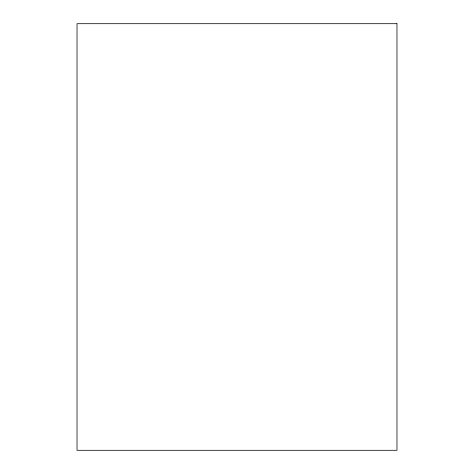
<?xml version="1.0" encoding="UTF-8"?>
<svg xmlns="http://www.w3.org/2000/svg" width="474" height="474" viewBox="0 0 474 474"><rect width="100%" height="100%" fill="white"/><g stroke="black" fill="none" stroke-linecap="round" stroke-linejoin="round"><path stroke-width="0.71" d="M396.975 23.7L77.025 23.7L77.025 450.3L396.975 450.3L396.975 23.7"/></g></svg>
